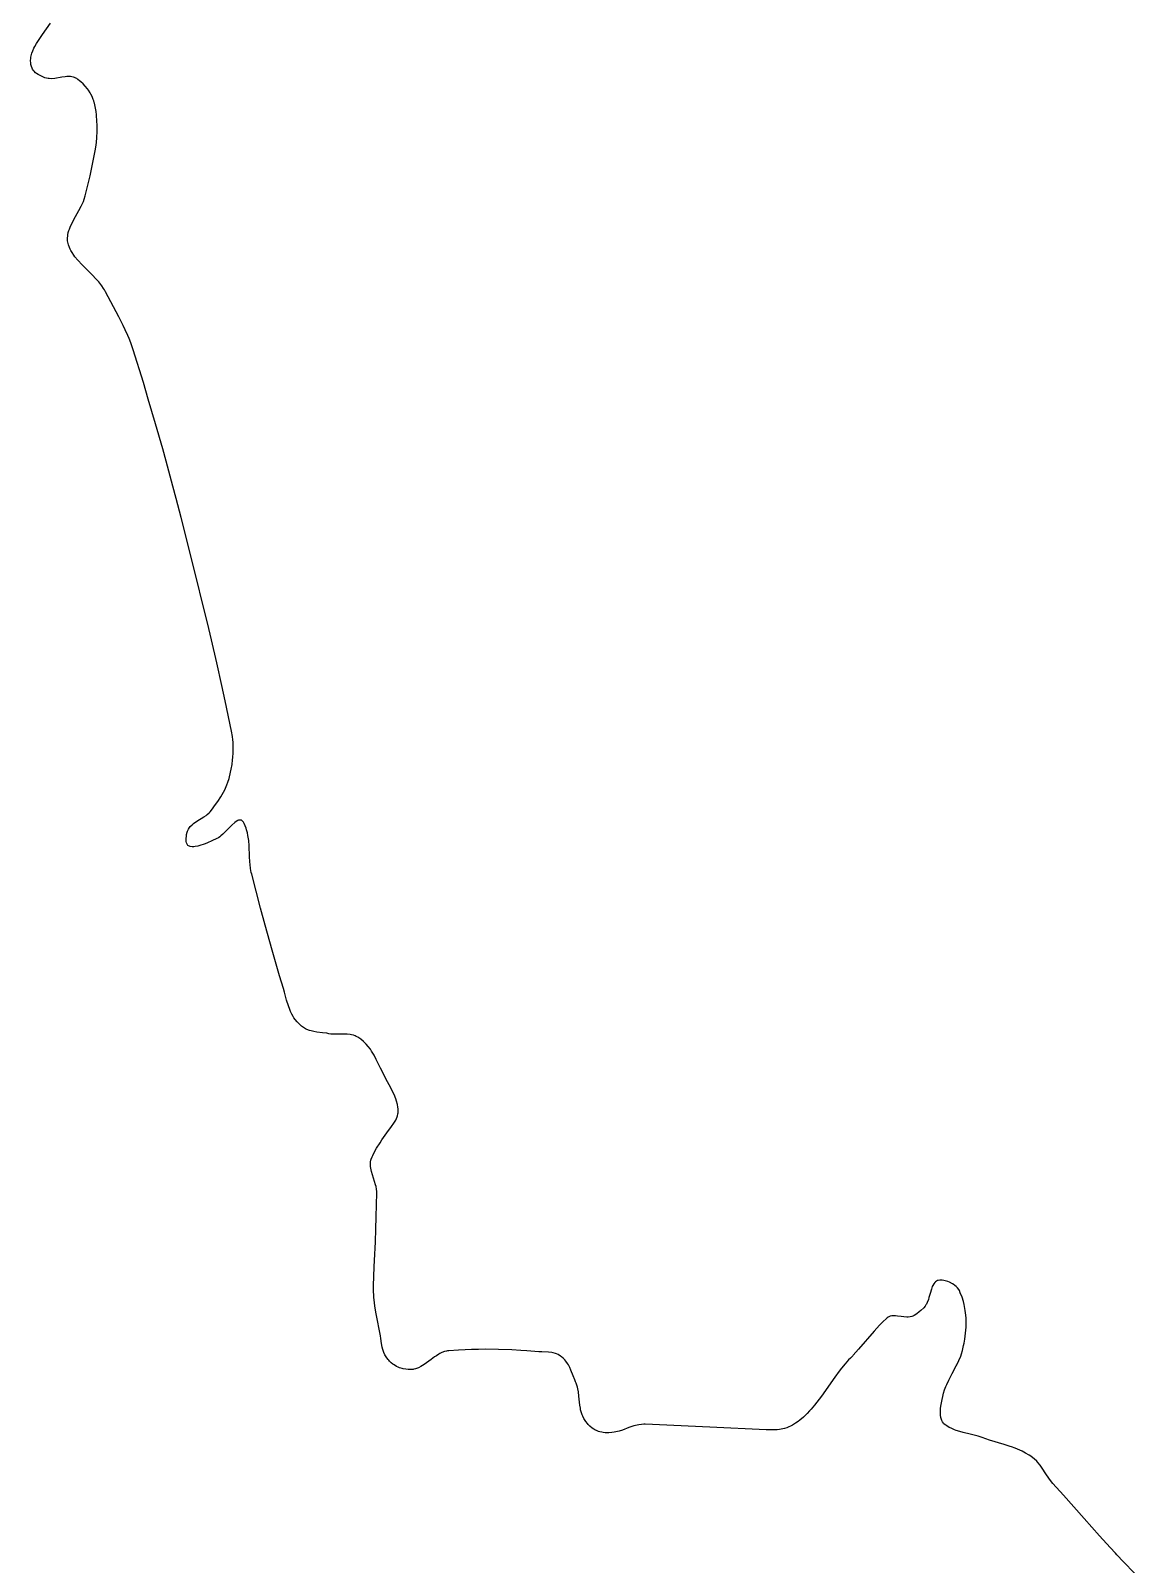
# Model space of a CAD drawing. Header units: millimetres. Extents: x 642261 to 742091, y 6812581 to 6930561.
# Drawn here: x 735771.2 to 736036.3, y 6897207 to 6897575.2 of the extents above; entities that cross this region are included whole.
import ezdxf

# ---------------------------------------------------------------- set-up
doc = ezdxf.new("R2010")
doc.units = ezdxf.units.MM
doc.layers.add('LimiteAreaMunicipio', color=10, linetype='Continuous')
doc.layers.add('LimiteRegional', color=10, linetype='Continuous')

# ---------------------------------------------------------------- blocks, each defined once
blk = doc.blocks.new('compartilhadora_AUTOCAD_OD_1_FMEBLOCK2')
at = {"layer": 'LimiteAreaMunicipio', "color": 7, "linetype": 'Continuous'}
blk.add_lwpolyline([(6160.90815, 114.6047), (6158.29015, 117.3206), (6156.71395, 119.0014), (6156.36015, 119.3788), (6155.08515, 120.7597), (6152.56215, 123.5376), (6148.82125, 127.7377), (6143.86125, 133.3637), (6141.37015, 136.1746), (6140.77415, 136.8986), (6140.40125, 137.4037), (6139.69225, 138.4457), (6138.75615, 139.8447), (6138.26415, 140.5216), (6137.73925, 141.1707), (6137.46115, 141.4798), (6136.86315, 142.0626), (6136.54105, 142.3338), (6136.02415, 142.7086), (6135.62315, 142.9656), (6134.80815, 143.4396), (6133.97615, 143.8667), (6133.41315, 144.1277), (6132.27125, 144.6027), (6131.40315, 144.9247), (6131.07215, 145.0336), (6129.64415, 145.5037), (6126.09915, 146.5746), (6124.34615, 147.1626), (6123.40915, 147.4697), (6122.78015, 147.6466), (6121.51315, 147.9626), (6119.81915, 148.3746), (6118.97415, 148.6098), (6118.13215, 148.8826), (6117.71315, 149.0386), (6116.88115, 149.3956), (6116.46715, 149.6016), (6115.85215, 149.9486), (6115.60615, 150.1146), (6115.45715, 150.2356), (6115.19115, 150.5006), (6115.07415, 150.6436), (6114.87015, 150.9495), (6114.70415, 151.2807), (6114.61215, 151.5127), (6114.47315, 152.0027), (6114.38015, 152.5866), (6114.35115, 152.9916), (6114.36015, 153.8257), (6114.39315, 154.2497), (6114.50325, 155.0977), (6114.65415, 155.9276), (6114.99715, 157.4437), (6115.10015, 157.8397), (6115.35015, 158.6296), (6115.65315, 159.4176), (6115.87915, 159.9417), (6116.37715, 160.9877), (6117.19215, 162.5526), (6118.14505, 164.3707), (6118.28625, 164.6396), (6118.78415, 165.6867), (6119.21915, 166.7356), (6119.40515, 167.2617), (6119.63715, 168.0536), (6119.91515, 169.2456), (6120.03715, 169.8547), (6120.19925, 170.7837), (6120.38425, 172.2038), (6120.49315, 173.6486), (6120.51515, 174.3767), (6120.50815, 175.3517), (6120.48915, 175.8396), (6120.43815, 176.5727), (6120.31215, 177.6687), (6120.14515, 178.6377), (6120.04215, 179.1198), (6119.86115, 179.8377), (6119.52815, 180.9026), (6119.11715, 181.9497), (6118.88215, 182.4647), (6118.76725, 182.6787), (6118.47515, 183.0867), (6118.11215, 183.4636), (6117.83715, 183.6966), (6117.64225, 183.8427), (6117.22615, 184.1107), (6116.55715, 184.4517), (6116.09415, 184.6327), (6115.47325, 184.8137), (6115.16715, 184.8767), (6114.72115, 184.9336), (6114.50725, 184.9457), (6114.19815, 184.9397), (6113.81825, 184.8896), (6113.64415, 184.8447), (6113.40615, 184.7526), (6113.15265, 184.5926), (6112.96915, 184.4176), (6112.72415, 184.0886), (6112.51315, 183.6996), (6112.38825, 183.4107), (6112.16515, 182.7777), (6111.86615, 181.7356), (6111.59325, 180.7747), (6111.44025, 180.3017), (6111.17515, 179.6207), (6110.96815, 179.1977), (6110.85315, 178.9967), (6110.66525, 178.7136), (6110.34225, 178.3347), (6109.63515, 177.6667), (6109.25915, 177.3487), (6108.66515, 176.9046), (6108.03615, 176.5146), (6107.70815, 176.3457), (6107.49315, 176.2556), (6107.04515, 176.1357), (6106.57625, 176.0836), (6106.25315, 176.0796), (6105.59215, 176.1246), (6104.91925, 176.2148), (6104.02725, 176.3417), (6103.59115, 176.3856), (6102.96005, 176.3986), (6102.65725, 176.3716), (6102.27215, 176.2927), (6102.08815, 176.2306), (6101.82425, 176.1077), (6101.57515, 175.9446), (6101.45715, 175.8456), (6100.40825, 174.8517), (6099.73515, 174.1656), (6098.43815, 172.7486), (6094.69515, 168.3676), (6093.40525, 166.9426), (6093.29615, 166.8297), (6092.73715, 166.2506), (6092.30015, 165.7957), (6091.44215, 164.8337), (6090.60415, 163.8116), (6090.05415, 163.1027), (6088.97015, 161.6347), (6085.74515, 157.0936), (6084.64515, 155.6306), (6084.08415, 154.9256), (6083.32315, 154.0196), (6082.93515, 153.5846), (6082.34415, 152.9556), (6081.43415, 152.0766), (6080.59715, 151.3666), (6080.16815, 151.0396), (6079.51015, 150.5887), (6078.83315, 150.1857), (6078.48715, 150.0047), (6077.78015, 149.6826), (6077.41915, 149.5436), (6076.86615, 149.3626), (6076.10815, 149.1776), (6075.72015, 149.1086), (6075.12715, 149.0386), (6074.51815, 149.0086), (6074.20815, 149.0096), (6072.51615, 149.0497), (6069.13215, 149.1796), (6062.36315, 149.5306), (6058.97815, 149.6956), (6043.42715, 150.3616), (6043.12315, 150.3656), (6042.51915, 150.3306), (6041.91815, 150.2437), (6041.52015, 150.1606), (6040.72815, 149.9477), (6039.54815, 149.5496), (6037.98415, 148.9806), (6037.20215, 148.7267), (6036.41815, 148.5217), (6036.02625, 148.4436), (6035.43515, 148.3657), (6034.72915, 148.3207), (6034.37615, 148.3147), (6033.84515, 148.3317), (6033.31615, 148.3847), (6033.05215, 148.4277), (6032.52515, 148.5497), (6032.26315, 148.6297), (6031.87015, 148.7777), (6031.35015, 149.0286), (6031.09215, 149.1796), (6030.70615, 149.4407), (6030.13315, 149.9126), (6029.77105, 150.2677), (6029.55115, 150.5086), (6029.16115, 150.9986), (6028.98915, 151.2488), (6028.68715, 151.7537), (6028.43815, 152.2686), (6028.29715, 152.6156), (6028.06915, 153.3196), (6027.93915, 153.8536), (6027.86815, 154.2127), (6027.75615, 154.9337), (6027.53415, 157.1066), (6027.40015, 158.1816), (6027.26915, 158.8878), (6027.18715, 159.2367), (6027.03615, 159.7527), (6026.84715, 160.2606), (6026.73715, 160.5117), (6026.52015, 161.0027), (6026.12515, 162.0017), (6025.60615, 163.3366), (6025.31615, 163.9886), (6024.98715, 164.6206), (6024.80415, 164.9267), (6024.38915, 165.5156), (6024.15415, 165.7955), (6023.76215, 166.1966), (6023.31715, 166.5696), (6023.07315, 166.7456), (6022.51515, 167.0756), (6022.13915, 167.2456), (6021.88615, 167.3395), (6021.37715, 167.4856), (6020.99215, 167.5637), (6020.21715, 167.6607), (6018.65315, 167.7336), (6017.86915, 167.7816), (6015.02415, 168.0056), (6013.59415, 168.0977), (6011.44315, 168.2116), (6008.21215, 168.3216), (6004.98815, 168.3567), (6003.38415, 168.3446), (6001.73415, 168.2987), (6000.19915, 168.2566), (5998.62315, 168.1807), (5996.28315, 168.0237), (5995.93715, 167.9816), (5995.70915, 167.9377), (5995.25915, 167.8156), (5994.59515, 167.5566), (5994.16015, 167.3406), (5993.87315, 167.1796), (5993.30515, 166.8266), (5992.88315, 166.5407), (5992.04915, 165.9336), (5990.94815, 165.1147), (5990.39915, 164.7297), (5989.57415, 164.2166), (5989.02015, 163.9356), (5988.74115, 163.8187), (5988.32115, 163.6756), (5987.89715, 163.5765), (5987.68315, 163.5457), (5986.93015, 163.4998), (5986.54015, 163.5077), (5985.94615, 163.5596), (5985.34415, 163.6657), (5985.04215, 163.7405), (5984.44015, 163.9336), (5984.14215, 164.0537), (5983.70015, 164.2656), (5983.12415, 164.6076), (5982.84415, 164.8057), (5982.43615, 165.1376), (5982.04515, 165.5136), (5981.85615, 165.7187), (5981.67815, 165.9286), (5981.36015, 166.3496), (5981.09115, 166.7716), (5980.93515, 167.0546), (5980.67615, 167.6216), (5980.52015, 168.0497), (5980.43215, 168.3366), (5980.28715, 168.9126), (5980.12515, 169.7866), (5979.94615, 170.9716), (5979.84715, 171.5736), (5978.82315, 176.9136), (5978.53215, 178.6946), (5978.41115, 179.5856), (5978.28615, 180.7767), (5978.24015, 181.3726), (5978.19615, 182.2687), (5978.19115, 183.6156), (5978.35915, 188.1506), (5978.42965, 189.6589), (5978.64215, 194.1986), (5978.76125, 197.2237), (5978.84615, 200.1256), (5978.97315, 205.9327), (5978.97015, 206.2346), (5978.91415, 206.8376), (5978.80415, 207.4407), (5978.70615, 207.8416), (5978.47025, 208.6437), (5977.94115, 210.2407), (5977.71015, 211.0346), (5977.54115, 211.8246), (5977.48915, 212.2177), (5977.46315, 212.7406), (5977.47115, 213.0016), (5977.51215, 213.3908), (5977.59115, 213.7797), (5977.64625, 213.9726), (5977.84515, 214.5307), (5977.99915, 214.8927), (5978.34815, 215.5977), (5978.94715, 216.6187), (5979.80415, 217.9497), (5980.22205, 218.6166), (5980.59915, 219.2047), (5981.42515, 220.3546), (5982.55215, 221.8685), (5983.07015, 222.6327), (5983.52415, 223.4097), (5983.71915, 223.8057), (5983.86225, 224.1577), (5983.93915, 224.3966), (5984.05125, 224.8806), (5984.08715, 225.1267), (5984.12115, 225.6257), (5984.10715, 226.1317), (5984.07415, 226.4736), (5983.95415, 227.1666), (5983.74315, 227.9567), (5983.56315, 228.4887), (5983.12715, 229.5607), (5982.87815, 230.0987), (5982.33815, 231.1727), (5981.19025, 233.2907), (5980.64215, 234.3186), (5979.86605, 235.8948), (5978.85815, 237.9766), (5978.32725, 238.9796), (5977.75405, 239.9416), (5977.44705, 240.4027), (5976.95315, 241.0656), (5976.45415, 241.6445), (5976.22215, 241.8857), (5975.82115, 242.2657), (5975.16815, 242.7926), (5974.44715, 243.2636), (5974.05915, 243.4766), (5973.82615, 243.5876), (5973.35415, 243.7677), (5972.87715, 243.8966), (5972.55615, 243.9577), (5971.90915, 244.0296), (5970.92915, 244.0507), (5969.61615, 244.0097), (5968.96115, 244.0026), (5968.31115, 244.0276), (5967.98815, 244.0587), (5967.50815, 244.1347), (5966.99215, 244.2266), (5965.95315, 244.3646), (5964.56515, 244.5366), (5963.87815, 244.6526), (5963.20015, 244.8106), (5962.86515, 244.9096), (5962.20615, 245.1606), (5961.88215, 245.3147), (5961.40615, 245.5896), (5960.94125, 245.9216), (5960.71315, 246.1116), (5960.41015, 246.3886), (5959.86015, 246.9626), (5959.38015, 247.5607), (5959.09415, 247.9706), (5958.91915, 248.2486), (5958.59815, 248.8166), (5958.28215, 249.4697), (5958.09415, 249.9136), (5957.76115, 250.8166), (5957.34115, 252.2006), (5956.83415, 254.0737), (5956.56315, 255.0087), (5955.64515, 258.0486), (5953.86465, 264.1571), (5952.17115, 270.2247), (5951.07325, 274.2876), (5948.94615, 282.4157), (5948.83925, 282.8697), (5948.67215, 283.7937), (5948.55815, 284.7357), (5948.50515, 285.3697), (5948.43425, 286.6507), (5948.32725, 289.2176), (5948.22815, 290.4826), (5948.12315, 291.3117), (5948.05615, 291.7196), (5947.93315, 292.3247), (5947.72105, 293.1148), (5947.59325, 293.5007), (5947.36815, 294.0687), (5947.10125, 294.6216), (5946.95015, 294.8916), (5946.80125, 295.1056), (5946.65775, 295.2466), (5946.46515, 295.3647), (5946.34215, 295.4046), (5946.08215, 295.4227), (5945.80315, 295.3627), (5945.60805, 295.2836), (5945.19915, 295.0456), (5944.87625, 294.8057), (5944.19715, 294.2037), (5942.75815, 292.7527), (5942.02325, 292.0367), (5941.53715, 291.6096), (5941.29715, 291.4187), (5940.94135, 291.1678), (5940.59315, 290.9647), (5940.42215, 290.8856), (5939.50015, 290.4776), (5938.19625, 289.8987), (5937.52825, 289.6266), (5936.52925, 289.2856), (5936.03725, 289.1566), (5935.39715, 289.0447), (5935.08515, 289.0176), (5934.63205, 289.0195), (5934.19715, 289.0776), (5933.98715, 289.1288), (5933.80725, 289.2066), (5933.61515, 289.3555), (5933.43715, 289.6046), (5933.34715, 289.8076), (5933.29915, 289.9567), (5933.23215, 290.2836), (5933.19815, 290.6877), (5933.20015, 290.9727), (5933.25415, 291.5648), (5933.32525, 291.9627), (5933.45915, 292.4807), (5933.54125, 292.7286), (5933.75815, 293.2427), (5934.01415, 293.6706), (5934.15415, 293.8437), (5934.63415, 294.3047), (5934.99415, 294.5886), (5935.78025, 295.1217), (5937.45515, 296.1637), (5937.99415, 296.5406), (5938.25105, 296.7406), (5938.73515, 297.1687), (5938.95715, 297.3997), (5939.26115, 297.7697), (5940.29125, 299.1816), (5940.79315, 299.8976), (5941.51215, 300.9906), (5942.17315, 302.1147), (5942.47515, 302.6916), (5942.84415, 303.4777), (5943.01125, 303.8787), (5943.24015, 304.4916), (5943.52615, 305.4386), (5943.87825, 306.9197), (5944.03015, 307.6647), (5944.22315, 308.7857), (5944.37315, 309.9106), (5944.43125, 310.4726), (5944.50915, 311.5977), (5944.52915, 312.1596), (5944.53315, 313.0006), (5944.48815, 314.1177), (5944.44315, 314.6746), (5944.34715, 315.5046), (5944.13415, 316.7407), (5942.59125, 324.0566), (5941.79815, 327.7147), (5940.57505, 333.1967), (5939.29815, 338.6687), (5938.63715, 341.3997), (5934.23515, 359.2006), (5931.99815, 368.0916), (5930.83715, 372.5986), (5930.04505, 375.5967), (5928.41815, 381.5807), (5927.58415, 384.5667), (5925.87725, 390.5286), (5924.12015, 396.4797), (5922.92215, 400.4416), (5920.46415, 408.3587), (5919.90525, 409.9817), (5919.48915, 411.0486), (5919.19615, 411.7546), (5918.57325, 413.1517), (5918.08125, 414.1897), (5917.79185, 414.7629), (5917.04615, 416.2406), (5913.83315, 422.2626), (5913.56015, 422.7505), (5913.36215, 423.0706), (5912.92815, 423.7016), (5912.20015, 424.6236), (5911.67315, 425.2246), (5910.55105, 426.4047), (5908.23715, 428.7167), (5907.15915, 429.8757), (5906.50915, 430.6597), (5906.21115, 431.0566), (5905.80315, 431.6587), (5905.48515, 432.2027), (5905.34315, 432.4787), (5905.15515, 432.8966), (5904.92915, 433.5357), (5904.77915, 434.1897), (5904.73415, 434.5226), (5904.71215, 434.9057), (5904.71415, 435.1616), (5904.75715, 435.6746), (5904.79615, 435.9326), (5904.90915, 436.4496), (5905.06215, 436.9687), (5905.18415, 437.3156), (5905.46915, 438.0136), (5905.71415, 438.5397), (5906.26215, 439.5986), (5907.45415, 441.7426), (5908.02015, 442.8286), (5908.51615, 443.9226), (5908.72515, 444.4727), (5908.97615, 445.3016), (5909.76115, 448.4816), (5910.13815, 450.0776), (5910.67015, 452.4777), (5911.15215, 454.8827), (5911.36915, 456.0877), (5911.57615, 457.4665), (5911.65615, 458.1616), (5911.74815, 459.2076), (5911.82015, 460.7846), (5911.81215, 462.3666), (5911.77815, 463.1577), (5911.65015, 464.7387), (5911.55515, 465.5266), (5911.37515, 466.7037), (5911.18815, 467.5506), (5911.14685, 467.6883), (5911.02325, 468.1006), (5910.89425, 468.4606), (5910.59525, 469.1637), (5910.33415, 469.6757), (5910.14215, 470.0097), (5909.71915, 470.6586), (5909.48815, 470.9736), (5908.98625, 471.5836), (5908.43425, 472.1656), (5907.90115, 472.6597), (5907.62015, 472.8976), (5907.18125, 473.2427), (5906.91425, 473.4247), (5906.73225, 473.5287), (5906.36015, 473.6947), (5906.17115, 473.7587), (5905.78515, 473.8537), (5905.39215, 473.9077), (5905.12615, 473.9237), (5904.58615, 473.9147), (5904.17515, 473.8807), (5903.34315, 473.7617), (5901.67025, 473.4837), (5900.84525, 473.4147), (5900.30625, 473.4248), (5900.04025, 473.4516), (5899.64725, 473.5236), (5899.26315, 473.6396), (5899.07415, 473.7156), (5898.13015, 474.1567), (5897.67715, 474.4107), (5897.25215, 474.6967), (5897.05415, 474.8546), (5896.69325, 475.2066), (5896.53415, 475.4028), (5896.32415, 475.7247), (5896.21715, 475.9337), (5896.04715, 476.3667), (5895.93415, 476.8166), (5895.88915, 477.1246), (5895.86515, 477.7537), (5895.90015, 478.2327), (5895.94515, 478.5536), (5896.08525, 479.1966), (5896.17715, 479.5157), (5896.39825, 480.1426), (5896.66015, 480.7506), (5896.85225, 481.1406), (5897.26715, 481.8727), (5897.72215, 482.5896), (5898.67825, 483.9936), (5900.63615, 486.7847)], dxfattribs=at)

msp = doc.modelspace()

# ---------------------------------------------------------------- linework, layer by layer
at = {"layer": 'LimiteRegional', "color": 7, "linetype": 'Continuous'}
msp.add_lwpolyline([(736036.251, 6897204.8331), (736033.633, 6897207.549), (736032.0568, 6897209.2298), (736031.703, 6897209.6072), (736030.428, 6897210.9881), (736027.905, 6897213.766), (736024.1641, 6897217.9661), (736019.2041, 6897223.5921), (736016.713, 6897226.403), (736016.117, 6897227.127), (736015.7441, 6897227.6321), (736015.0351, 6897228.6741), (736014.099, 6897230.0731), (736013.607, 6897230.75), (736013.0821, 6897231.3991), (736012.804, 6897231.7082), (736012.206, 6897232.291), (736011.8839, 6897232.5622), (736011.367, 6897232.937), (736010.966, 6897233.194), (736010.151, 6897233.668), (736009.319, 6897234.0951), (736008.756, 6897234.3561), (736007.6141, 6897234.8311), (736006.746, 6897235.1531), (736006.415, 6897235.262), (736004.987, 6897235.7321), (736001.442, 6897236.803), (735999.689, 6897237.391), (735998.752, 6897237.6981), (735998.123, 6897237.875), (735996.856, 6897238.191), (735995.162, 6897238.603), (735994.317, 6897238.8382), (735993.475, 6897239.111), (735993.056, 6897239.267), (735992.224, 6897239.624), (735991.81, 6897239.83), (735991.195, 6897240.177), (735990.949, 6897240.343), (735990.8, 6897240.464), (735990.534, 6897240.729), (735990.417, 6897240.872), (735990.213, 6897241.1779), (735990.047, 6897241.5091), (735989.955, 6897241.7411), (735989.816, 6897242.2311), (735989.723, 6897242.815), (735989.694, 6897243.22), (735989.703, 6897244.0541), (735989.736, 6897244.4781), (735989.8461, 6897245.3261), (735989.997, 6897246.156), (735990.34, 6897247.6721), (735990.443, 6897248.0681), (735990.693, 6897248.858), (735990.996, 6897249.646), (735991.222, 6897250.1701), (735991.72, 6897251.2161), (735992.535, 6897252.781), (735993.4879, 6897254.5991), (735993.6291, 6897254.868), (735994.127, 6897255.9151), (735994.562, 6897256.964), (735994.748, 6897257.4901), (735994.98, 6897258.282), (735995.258, 6897259.474), (735995.38, 6897260.0831), (735995.5421, 6897261.0121), (735995.7271, 6897262.4322), (735995.836, 6897263.877), (735995.858, 6897264.6051), (735995.851, 6897265.5801), (735995.832, 6897266.068), (735995.781, 6897266.8011), (735995.655, 6897267.8971), (735995.488, 6897268.8661), (735995.385, 6897269.3482), (735995.204, 6897270.0661), (735994.871, 6897271.131), (735994.46, 6897272.1781), (735994.225, 6897272.6931), (735994.1101, 6897272.9071), (735993.818, 6897273.3151), (735993.455, 6897273.692), (735993.18, 6897273.925), (735992.9851, 6897274.0711), (735992.569, 6897274.3391), (735991.9, 6897274.6801), (735991.437, 6897274.8611), (735990.8161, 6897275.0421), (735990.51, 6897275.1051), (735990.064, 6897275.162), (735989.8501, 6897275.1741), (735989.541, 6897275.1681), (735989.1611, 6897275.118), (735988.987, 6897275.0731), (735988.749, 6897274.981), (735988.4955, 6897274.821), (735988.312, 6897274.646), (735988.067, 6897274.317), (735987.856, 6897273.928), (735987.7311, 6897273.6391), (735987.508, 6897273.0061), (735987.209, 6897271.964), (735986.9361, 6897271.0031), (735986.7831, 6897270.5301), (735986.518, 6897269.8491), (735986.311, 6897269.4261), (735986.196, 6897269.2251), (735986.0081, 6897268.942), (735985.6851, 6897268.5631), (735984.978, 6897267.8951), (735984.602, 6897267.5771), (735984.008, 6897267.133), (735983.379, 6897266.743), (735983.051, 6897266.5741), (735982.836, 6897266.484), (735982.388, 6897266.3641), (735981.9191, 6897266.312), (735981.596, 6897266.308), (735980.935, 6897266.353), (735980.2621, 6897266.4432), (735979.3701, 6897266.5701), (735978.934, 6897266.614), (735978.3029, 6897266.627), (735978.0001, 6897266.6), (735977.615, 6897266.5211), (735977.431, 6897266.459), (735977.1671, 6897266.3361), (735976.918, 6897266.173), (735976.8, 6897266.074), (735975.7511, 6897265.0801), (735975.078, 6897264.394), (735973.781, 6897262.977), (735970.038, 6897258.596), (735968.7481, 6897257.171), (735968.639, 6897257.0581), (735968.08, 6897256.479), (735967.643, 6897256.0241), (735966.785, 6897255.0621), (735965.947, 6897254.04), (735965.397, 6897253.3311), (735964.313, 6897251.8631), (735961.088, 6897247.322), (735959.988, 6897245.859), (735959.427, 6897245.154), (735958.666, 6897244.248), (735958.278, 6897243.813), (735957.687, 6897243.184), (735956.777, 6897242.305), (735955.94, 6897241.595), (735955.511, 6897241.268), (735954.853, 6897240.8171), (735954.176, 6897240.4141), (735953.83, 6897240.2331), (735953.123, 6897239.911), (735952.762, 6897239.772), (735952.209, 6897239.591), (735951.451, 6897239.406), (735951.063, 6897239.337), (735950.47, 6897239.267), (735949.861, 6897239.237), (735949.551, 6897239.238), (735947.859, 6897239.2781), (735944.475, 6897239.408), (735937.706, 6897239.759), (735934.321, 6897239.924), (735918.77, 6897240.59), (735918.466, 6897240.594), (735917.862, 6897240.559), (735917.261, 6897240.4721), (735916.863, 6897240.389), (735916.071, 6897240.1761), (735914.891, 6897239.778), (735913.327, 6897239.209), (735912.545, 6897238.9551), (735911.761, 6897238.7501), (735911.3691, 6897238.672), (735910.778, 6897238.5941), (735910.072, 6897238.5491), (735909.719, 6897238.5431), (735909.188, 6897238.5601), (735908.659, 6897238.6131), (735908.395, 6897238.6561), (735907.868, 6897238.7781), (735907.606, 6897238.8581), (735907.213, 6897239.0061), (735906.693, 6897239.257), (735906.435, 6897239.408), (735906.049, 6897239.6691), (735905.476, 6897240.141), (735905.1139, 6897240.4961), (735904.894, 6897240.737), (735904.504, 6897241.227), (735904.332, 6897241.4772), (735904.03, 6897241.9821), (735903.781, 6897242.497), (735903.64, 6897242.844), (735903.412, 6897243.548), (735903.282, 6897244.082), (735903.211, 6897244.4411), (735903.099, 6897245.1621), (735902.877, 6897247.335), (735902.743, 6897248.41), (735902.612, 6897249.1162), (735902.53, 6897249.4651), (735902.379, 6897249.9811), (735902.19, 6897250.489), (735902.08, 6897250.7401), (735901.863, 6897251.2311), (735901.468, 6897252.2301), (735900.949, 6897253.565), (735900.659, 6897254.217), (735900.33, 6897254.849), (735900.147, 6897255.1551), (735899.732, 6897255.744), (735899.497, 6897256.0239), (735899.105, 6897256.425), (735898.66, 6897256.798), (735898.416, 6897256.974), (735897.858, 6897257.304), (735897.482, 6897257.474), (735897.229, 6897257.5679), (735896.72, 6897257.714), (735896.335, 6897257.7921), (735895.56, 6897257.8891), (735893.996, 6897257.962), (735893.212, 6897258.01), (735890.367, 6897258.234), (735888.937, 6897258.3261), (735886.786, 6897258.44), (735883.555, 6897258.55), (735880.331, 6897258.5851), (735878.727, 6897258.573), (735877.077, 6897258.5271), (735875.542, 6897258.485), (735873.966, 6897258.4091), (735871.626, 6897258.2521), (735871.28, 6897258.21), (735871.052, 6897258.1661), (735870.602, 6897258.044), (735869.938, 6897257.785), (735869.503, 6897257.569), (735869.216, 6897257.408), (735868.648, 6897257.055), (735868.226, 6897256.7691), (735867.392, 6897256.162), (735866.291, 6897255.3431), (735865.742, 6897254.9581), (735864.917, 6897254.445), (735864.363, 6897254.164), (735864.084, 6897254.0471), (735863.664, 6897253.904), (735863.24, 6897253.8049), (735863.026, 6897253.7741), (735862.273, 6897253.7282), (735861.883, 6897253.7361), (735861.289, 6897253.788), (735860.687, 6897253.8941), (735860.385, 6897253.9689), (735859.783, 6897254.162), (735859.485, 6897254.2821), (735859.043, 6897254.494), (735858.467, 6897254.836), (735858.187, 6897255.0341), (735857.779, 6897255.366), (735857.388, 6897255.742), (735857.199, 6897255.9471), (735857.021, 6897256.157), (735856.703, 6897256.578), (735856.434, 6897257), (735856.278, 6897257.283), (735856.019, 6897257.85), (735855.863, 6897258.2781), (735855.775, 6897258.565), (735855.63, 6897259.141), (735855.468, 6897260.015), (735855.289, 6897261.2), (735855.19, 6897261.802), (735854.166, 6897267.142), (735853.875, 6897268.923), (735853.754, 6897269.814), (735853.629, 6897271.0051), (735853.583, 6897271.601), (735853.539, 6897272.4971), (735853.534, 6897273.844), (735853.702, 6897278.379), (735853.7725, 6897279.8873), (735853.985, 6897284.427), (735854.1041, 6897287.4521), (735854.189, 6897290.354), (735854.316, 6897296.1611), (735854.313, 6897296.463), (735854.257, 6897297.066), (735854.147, 6897297.6691), (735854.049, 6897298.07), (735853.8131, 6897298.8721), (735853.284, 6897300.4691), (735853.053, 6897301.263), (735852.884, 6897302.053), (735852.832, 6897302.4461), (735852.806, 6897302.969), (735852.814, 6897303.23), (735852.855, 6897303.6192), (735852.934, 6897304.0081), (735852.9891, 6897304.201), (735853.188, 6897304.7591), (735853.342, 6897305.1211), (735853.691, 6897305.8261), (735854.29, 6897306.8471), (735855.147, 6897308.1781), (735855.5649, 6897308.845), (735855.942, 6897309.4331), (735856.768, 6897310.583), (735857.895, 6897312.0969), (735858.413, 6897312.8611), (735858.867, 6897313.6381), (735859.062, 6897314.0341), (735859.2051, 6897314.3861), (735859.282, 6897314.625), (735859.3941, 6897315.109), (735859.43, 6897315.3551), (735859.464, 6897315.8541), (735859.45, 6897316.3601), (735859.417, 6897316.702), (735859.297, 6897317.395), (735859.086, 6897318.1851), (735858.906, 6897318.7171), (735858.47, 6897319.7891), (735858.221, 6897320.3271), (735857.681, 6897321.4011), (735856.5331, 6897323.5191), (735855.985, 6897324.547), (735855.2089, 6897326.1232), (735854.201, 6897328.205), (735853.6701, 6897329.208), (735853.0969, 6897330.17), (735852.7899, 6897330.6311), (735852.296, 6897331.294), (735851.797, 6897331.8729), (735851.565, 6897332.1141), (735851.164, 6897332.4941), (735850.511, 6897333.021), (735849.79, 6897333.492), (735849.402, 6897333.705), (735849.169, 6897333.816), (735848.697, 6897333.9961), (735848.22, 6897334.125), (735847.899, 6897334.1861), (735847.252, 6897334.258), (735846.272, 6897334.2791), (735844.959, 6897334.2381), (735844.304, 6897334.231), (735843.654, 6897334.256), (735843.331, 6897334.2871), (735842.851, 6897334.3631), (735842.335, 6897334.455), (735841.296, 6897334.593), (735839.908, 6897334.765), (735839.221, 6897334.881), (735838.543, 6897335.039), (735838.208, 6897335.138), (735837.549, 6897335.389), (735837.225, 6897335.5431), (735836.749, 6897335.818), (735836.2841, 6897336.15), (735836.056, 6897336.34), (735835.753, 6897336.617), (735835.203, 6897337.191), (735834.723, 6897337.7891), (735834.437, 6897338.199), (735834.262, 6897338.477), (735833.941, 6897339.045), (735833.625, 6897339.6981), (735833.437, 6897340.142), (735833.104, 6897341.045), (735832.684, 6897342.429), (735832.177, 6897344.3021), (735831.906, 6897345.2371), (735830.988, 6897348.277), (735829.2075, 6897354.3855), (735827.514, 6897360.4531), (735826.4161, 6897364.516), (735824.289, 6897372.6441), (735824.1821, 6897373.0981), (735824.015, 6897374.0221), (735823.901, 6897374.9641), (735823.848, 6897375.5981), (735823.7771, 6897376.8791), (735823.6701, 6897379.446), (735823.571, 6897380.711), (735823.466, 6897381.5401), (735823.399, 6897381.948), (735823.276, 6897382.5531), (735823.0639, 6897383.3432), (735822.9361, 6897383.7291), (735822.711, 6897384.2971), (735822.4441, 6897384.85), (735822.293, 6897385.12), (735822.1441, 6897385.334), (735822.0006, 6897385.475), (735821.808, 6897385.5931), (735821.685, 6897385.633), (735821.425, 6897385.6511), (735821.146, 6897385.5911), (735820.9509, 6897385.512), (735820.542, 6897385.274), (735820.2191, 6897385.0341), (735819.54, 6897384.4321), (735818.101, 6897382.9811), (735817.3661, 6897382.2651), (735816.88, 6897381.838), (735816.64, 6897381.6471), (735816.2842, 6897381.3962), (735815.936, 6897381.1931), (735815.765, 6897381.114), (735814.843, 6897380.706), (735813.5391, 6897380.1271), (735812.8711, 6897379.855), (735811.8721, 6897379.514), (735811.3801, 6897379.385), (735810.74, 6897379.2731), (735810.428, 6897379.246), (735809.9749, 6897379.2479), (735809.54, 6897379.306), (735809.33, 6897379.3572), (735809.1501, 6897379.435), (735808.958, 6897379.5839), (735808.78, 6897379.833), (735808.69, 6897380.036), (735808.642, 6897380.1851), (735808.575, 6897380.512), (735808.541, 6897380.9161), (735808.543, 6897381.2011), (735808.597, 6897381.7932), (735808.6681, 6897382.1911), (735808.802, 6897382.7091), (735808.8841, 6897382.957), (735809.101, 6897383.4711), (735809.357, 6897383.899), (735809.497, 6897384.0721), (735809.977, 6897384.5331), (735810.337, 6897384.817), (735811.1231, 6897385.3501), (735812.798, 6897386.3921), (735813.337, 6897386.769), (735813.5939, 6897386.969), (735814.078, 6897387.3971), (735814.3, 6897387.6281), (735814.604, 6897387.9981), (735815.6341, 6897389.41), (735816.136, 6897390.126), (735816.855, 6897391.219), (735817.516, 6897392.3431), (735817.818, 6897392.92), (735818.187, 6897393.7061), (735818.3541, 6897394.1071), (735818.583, 6897394.72), (735818.869, 6897395.667), (735819.2211, 6897397.1481), (735819.373, 6897397.8931), (735819.566, 6897399.0141), (735819.716, 6897400.139), (735819.7741, 6897400.701), (735819.852, 6897401.8261), (735819.872, 6897402.388), (735819.876, 6897403.229), (735819.831, 6897404.3461), (735819.786, 6897404.903), (735819.69, 6897405.733), (735819.477, 6897406.9691), (735817.9341, 6897414.285), (735817.141, 6897417.9431), (735815.9179, 6897423.4251), (735814.641, 6897428.8971), (735813.98, 6897431.6281), (735809.578, 6897449.429), (735807.341, 6897458.32), (735806.18, 6897462.827), (735805.3879, 6897465.8251), (735803.761, 6897471.8091), (735802.927, 6897474.7951), (735801.2201, 6897480.757), (735799.463, 6897486.7081), (735798.265, 6897490.67), (735795.807, 6897498.5871), (735795.2481, 6897500.2101), (735794.832, 6897501.277), (735794.539, 6897501.983), (735793.9161, 6897503.3801), (735793.4241, 6897504.4181), (735793.1347, 6897504.9913), (735792.389, 6897506.469), (735789.176, 6897512.491), (735788.903, 6897512.9789), (735788.705, 6897513.299), (735788.271, 6897513.93), (735787.543, 6897514.852), (735787.016, 6897515.453), (735785.8939, 6897516.6331), (735783.58, 6897518.9451), (735782.502, 6897520.1041), (735781.852, 6897520.8881), (735781.554, 6897521.285), (735781.146, 6897521.8871), (735780.828, 6897522.4311), (735780.686, 6897522.7071), (735780.498, 6897523.125), (735780.272, 6897523.7641), (735780.122, 6897524.4181), (735780.077, 6897524.751), (735780.055, 6897525.1341), (735780.057, 6897525.39), (735780.1, 6897525.903), (735780.139, 6897526.161), (735780.252, 6897526.678), (735780.405, 6897527.1971), (735780.527, 6897527.544), (735780.812, 6897528.242), (735781.057, 6897528.7681), (735781.605, 6897529.827), (735782.797, 6897531.971), (735783.363, 6897533.057), (735783.859, 6897534.151), (735784.068, 6897534.7011), (735784.319, 6897535.53), (735785.104, 6897538.71), (735785.481, 6897540.306), (735786.013, 6897542.7061), (735786.495, 6897545.1111), (735786.712, 6897546.3161), (735786.919, 6897547.6949), (735786.999, 6897548.39), (735787.091, 6897549.436), (735787.163, 6897551.013), (735787.155, 6897552.595), (735787.121, 6897553.3861), (735786.993, 6897554.9671), (735786.898, 6897555.755), (735786.718, 6897556.9321), (735786.531, 6897557.779), (735786.4897, 6897557.9167), (735786.3661, 6897558.329), (735786.2371, 6897558.689), (735785.9381, 6897559.3921), (735785.677, 6897559.9041), (735785.485, 6897560.2381), (735785.062, 6897560.887), (735784.831, 6897561.202), (735784.3291, 6897561.812), (735783.7771, 6897562.394), (735783.244, 6897562.8881), (735782.963, 6897563.126), (735782.5241, 6897563.4711), (735782.2571, 6897563.6531), (735782.0751, 6897563.7571), (735781.703, 6897563.9231), (735781.514, 6897563.9871), (735781.128, 6897564.0821), (735780.735, 6897564.1361), (735780.469, 6897564.1521), (735779.929, 6897564.1431), (735779.518, 6897564.1091), (735778.686, 6897563.9901), (735777.0131, 6897563.7121), (735776.1881, 6897563.6431), (735775.6491, 6897563.6532), (735775.3831, 6897563.68), (735774.9901, 6897563.752), (735774.606, 6897563.868), (735774.417, 6897563.944), (735773.473, 6897564.3851), (735773.02, 6897564.6391), (735772.595, 6897564.9251), (735772.397, 6897565.083), (735772.0361, 6897565.435), (735771.877, 6897565.6312), (735771.667, 6897565.9531), (735771.56, 6897566.1621), (735771.39, 6897566.5951), (735771.277, 6897567.045), (735771.232, 6897567.353), (735771.208, 6897567.9821), (735771.243, 6897568.4611), (735771.288, 6897568.782), (735771.4281, 6897569.425), (735771.52, 6897569.7441), (735771.7411, 6897570.371), (735772.003, 6897570.979), (735772.1951, 6897571.369), (735772.61, 6897572.1011), (735773.065, 6897572.818), (735774.0211, 6897574.222), (735775.979, 6897577.0131)], dxfattribs=at)

# ---------------------------------------------------------------- block references
at = {"layer": 'LimiteAreaMunicipio', "color": 7, "linetype": 'Continuous'}
msp.add_blockref('compartilhadora_AUTOCAD_OD_1_FMEBLOCK2', (729875.3428, 6897090.2284), dxfattribs=at)

doc.saveas('drawing.dxf')
